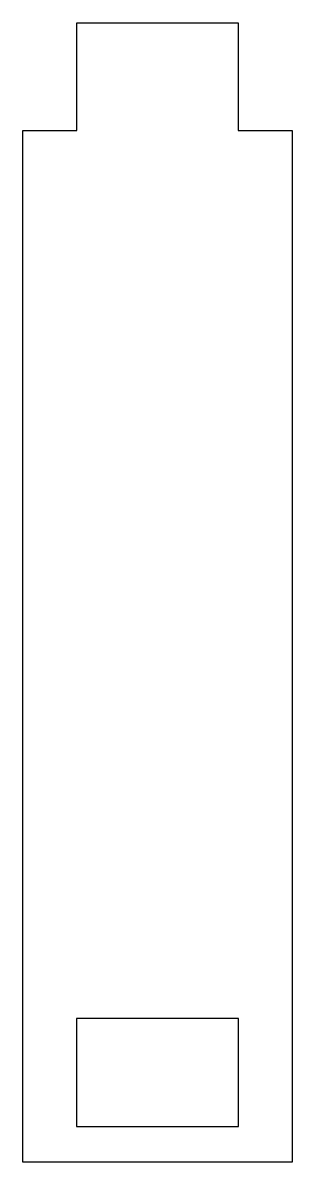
# Model space of a CAD drawing. Extents: x -14 to 1, y 47 to 110.5.
import ezdxf

# ---------------------------------------------------------------- set-up
doc = ezdxf.new("R2010")
doc.units = 0

msp = doc.modelspace()

# ---------------------------------------------------------------- linework, layer by layer
at = {"layer": 'Layer 1'}
for p, q in [((-11, 104.5), (-11, 110.5)), ((-11, 110.5), (-2, 110.5)), ((-2, 110.5), (-2, 104.5)), ((-14, 104.5), (-11, 104.5)), ((-14, 67), (-14, 104.5)), ((-2, 104.5), (1, 104.5)), ((1, 104.5), (1, 67)), ((-14, 47), (-14, 67)), ((1, 67), (1, 47)), ((-1.998, 55.002), (-11.003, 55.002)), ((-11.003, 55.002), (-11.003, 48.997)), ((-1.998, 48.997), (-1.998, 55.002)), ((-1.998, 55.002), (-1.998, 55.002)), ((-11.003, 48.997), (-1.998, 48.997)), ((-11.003, 47), (-14, 47)), ((-1.998, 47), (-11.003, 47)), ((1, 47), (-1.998, 47))]:
    msp.add_line(p, q, dxfattribs=at)

doc.saveas('drawing.dxf')
